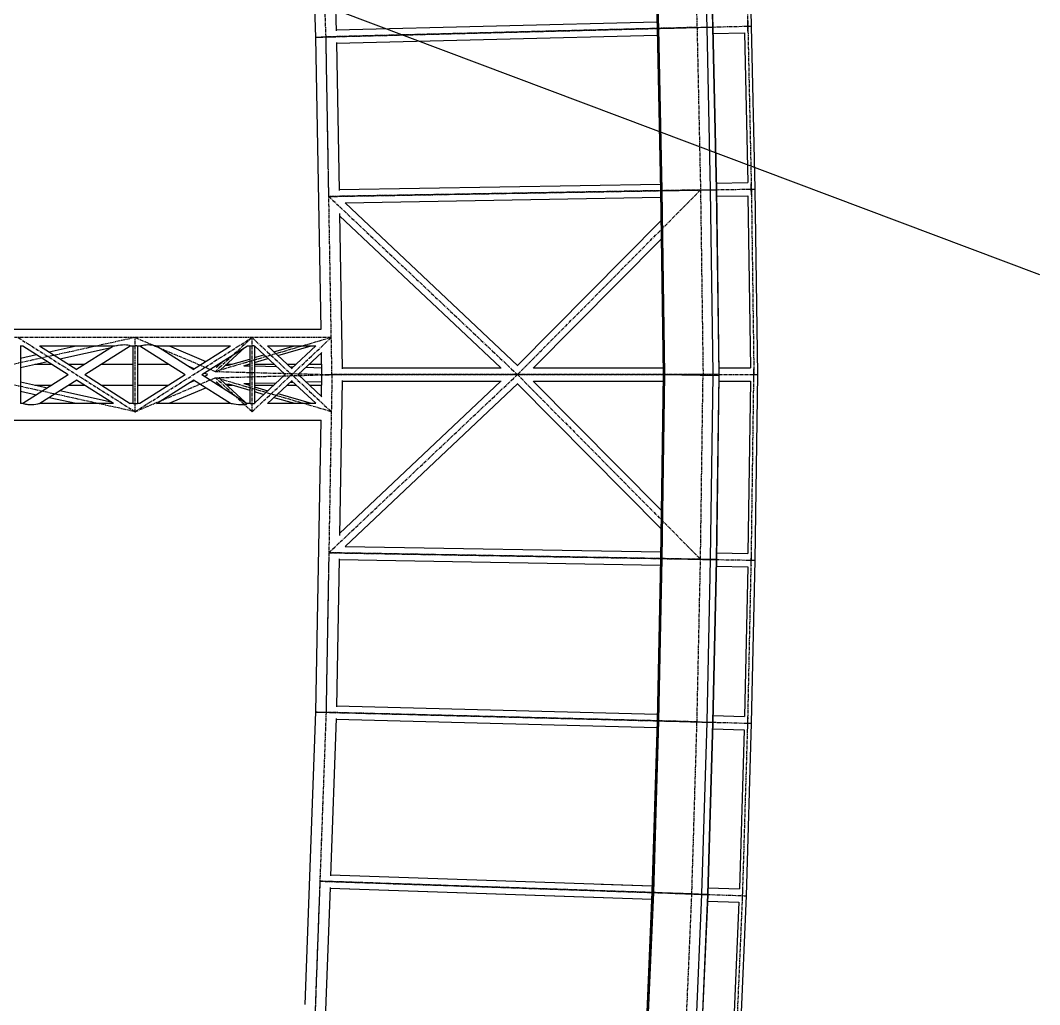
# Model space of a CAD drawing. Header units: millimetres. Extents: x 5143 to 30813, y 232 to 21408.
# Drawn here: x 28337 to 30813, y 9291 to 11680 of the extents above; entities that cross this region are included whole.
import ezdxf

# ---------------------------------------------------------------- set-up
doc = ezdxf.new("R2010")
doc.units = ezdxf.units.MM
doc.header["$LTSCALE"] = 0.25
doc.linetypes.add('CENTER', pattern=[50.8, 31.75, -6.35, 6.35, -6.35])
doc.linetypes.add('XKITLINE00', pattern=[0])
doc.styles.add('ROMANS', font='romans.shx')
doc.dimstyles.new('MD300', dxfattribs={"dimtxt": 2.5, "dimasz": 2.5, "dimexe": 1, "dimexo": 1, "dimgap": 0.5, "dimtad": 1, "dimdec": 1, "dimlfac": 50, "dimrnd": 0.5, "dimdsep": 46, "dimtxsty": 'ROMANS', "dimcen": 1, "dimclrd": 146, "dimclre": 146, "dimclrt": 30, "dimadec": 1, "dimazin": 2, "dimtfac": 1, "dimtdec": 1, "dimtmove": 0, "dimatfit": 1, "dimfxl": 1, "dimtolj": 1, "dimtzin": 0, "dimlwd": -1, "dimlwe": -1, "dimarcsym": 0})

msp = doc.modelspace()

# ---------------------------------------------------------------- linework, layer by layer
at = {"color": 8, "linetype": 'CENTER'}
for p, q in [((29079.2, 11640.3), (29049.3, 12460.3)), ((29079.2, 11640.3), (29049.3, 12460.3)), ((30091.3, 12085.4), (30103.9, 11666.5)), ((29886.8, 11661), (29874.4, 12077.5)), ((29967.9, 12081.2), (29980.4, 11663.4)), ((29079.2, 11640.3), (29064.3, 12050.3)), ((29079.2, 11640.3), (30103.9, 11666.5)), ((29980.4, 11663.4), (29079.2, 11640.3)), ((29980.4, 11663.4), (29988.9, 11268.6)), ((30103.9, 11666.5), (30112.4, 11270.8)), ((29093.6, 10820.3), (29079.2, 11640.3)), ((29093.6, 10820.3), (29079.2, 11640.3)), ((29086, 11252.8), (29079.2, 11640.3)), ((29895.3, 11267), (29886.8, 11661)), ((29086, 11252.8), (30112.4, 11270.8)), ((29988.9, 11268.6), (29086, 11252.8)), ((29544.3, 10820.3), (29988.9, 11268.6)), ((29901.5, 10820.3), (29895.3, 11267)), ((29988.9, 11268.6), (29995.1, 10820.3)), ((30112.4, 11270.8), (30118.6, 10820.3)), ((29093.6, 10820.3), (29086, 11252.8)), ((29086, 11252.8), (29544.3, 10820.3)), ((29092, 10910.3), (27695.3, 10910.3)), ((28615.3, 10910.3), (28239.7, 10827.8)), ((28331.2, 10910.3), (28615.3, 10730.3)), ((28615.3, 10730.3), (28899.5, 10910.3)), ((28615.3, 10910.3), (28810.4, 10827.8)), ((28615.3, 10910.3), (28810.4, 10827.8)), ((28615.3, 10730.3), (28615.3, 10910.3)), ((29092, 10910.3), (28810.4, 10827.8)), ((29092, 10910.3), (28810.4, 10827.8)), ((28899.5, 10910.3), (28810.4, 10827.8)), ((28899.5, 10910.3), (28810.4, 10827.8)), ((28899.5, 10730.3), (29092, 10910.3)), ((28899.5, 10910.3), (29092, 10730.3)), ((28899.5, 10730.3), (28899.5, 10910.3)), ((28810.4, 10827.8), (29092, 10820.3)), ((28810.4, 10812.8), (29092, 10820.3)), ((29093.6, 10820.3), (29079.2, 10000.3)), ((29093.6, 10820.3), (29079.2, 10000.3)), ((29086, 10387.8), (29544.3, 10820.3)), ((29093.6, 10820.3), (29086, 10387.8)), ((29995.1, 10820.3), (29093.6, 10820.3)), ((29093.6, 10820.3), (30118.6, 10820.3)), ((29093.6, 10820.3), (30118.6, 10820.3)), ((29995.1, 10820.3), (29093.6, 10820.3)), ((29544.3, 10820.3), (29988.9, 10371.9)), ((29895.3, 10373.6), (29901.5, 10820.3)), ((29988.9, 10371.9), (29995.1, 10820.3)), ((30112.4, 10369.8), (30118.6, 10820.3)), ((28615.3, 10730.3), (28239.7, 10812.8)), ((28615.3, 10730.3), (28810.4, 10812.8)), ((28615.3, 10730.3), (28810.4, 10812.8)), ((29092, 10730.3), (28810.4, 10812.8)), ((29092, 10730.3), (28810.4, 10812.8)), ((28899.5, 10730.3), (28810.4, 10812.8)), ((28899.5, 10730.3), (28810.4, 10812.8)), ((29086, 10387.8), (29079.2, 10000.3)), ((29988.9, 10371.9), (29086, 10387.8)), ((29086, 10387.8), (30112.4, 10369.8)), ((29886.8, 9979.6), (29895.3, 10373.6)), ((29980.4, 9977.2), (29988.9, 10371.9)), ((30103.9, 9974), (30112.4, 10369.8)), ((29079.2, 10000.3), (29049.3, 9180.3)), ((29079.2, 10000.3), (29049.3, 9180.3)), ((29079.2, 10000.3), (29064.3, 9590.3)), ((29079.2, 10000.3), (30103.9, 9974)), ((29980.4, 9977.2), (29079.2, 10000.2)), ((29874.4, 9563.1), (29886.8, 9979.6)), ((29967.9, 9559.4), (29980.4, 9977.2)), ((30091.3, 9555.1), (30103.9, 9974)), ((29064.3, 9590.3), (29049.3, 9180.3)), ((29967.9, 9559.4), (29064.3, 9590.3)), ((29064.3, 9590.3), (30091.3, 9555.1)), ((29856.1, 9137.4), (29874.4, 9563.1)), ((29949.5, 9132.6), (29967.9, 9559.4)), ((30072.9, 9126.1), (30091.3, 9555.1))]:
    msp.add_line(p, q, dxfattribs=at)
at = {"color": 8, "linetype": 'XKITLINE00'}
for p, q in [((29027.9, 12350), (29053.8, 11639.3)), ((30099.7, 12085.7), (30112.3, 11666.8)), ((29871, 12077.4), (29883.5, 11660.9)), ((29871.1, 12077.4), (29883.6, 11660.9)), ((29874.4, 12077.5), (29886.8, 11661)), ((29991.6, 12081), (30004, 11664.5)), ((30005.9, 12081.4), (30018.4, 11664.9)), ((30006.4, 12081.4), (30018.9, 11664.9)), ((29090.2, 12037), (29104.1, 11655.1)), ((29104, 11657.1), (29883, 11677)), ((29883.5, 11660.9), (30018.9, 11664.9)), ((29883.5, 11660.9), (30018.9, 11663.8)), ((30004.1, 11663.5), (30012.6, 11269.5)), ((30018.4, 11663.8), (30026.9, 11269.8)), ((30018.9, 11663.8), (30027.4, 11269.8)), ((30102.9, 11677.9), (30102.8, 11675.5)), ((30102.9, 11677.6), (30102.8, 11675.2)), ((30102.8, 11675.5), (30102.8, 11672.7)), ((30102.8, 11675.2), (30102.8, 11672.5)), ((30102.8, 11672.7), (30102.8, 11669.7)), ((30102.8, 11672.5), (30102.8, 11669.6)), ((30102.8, 11669.7), (30102.9, 11666.5)), ((30102.8, 11669.6), (30102.9, 11666.5)), ((30103, 11680), (30102.9, 11677.9)), ((30103, 11679.5), (30102.9, 11677.6)), ((30102.9, 11666.5), (30103, 11663.4)), ((30102.9, 11666.5), (30103, 11663.5)), ((30102.9, 11666.5), (30103.9, 11666.5)), ((30102.9, 11666.5), (30103.9, 11666.5)), ((30103, 11680.3), (30103, 11680)), ((30103, 11679.7), (30103, 11679.5)), ((30103, 11663.5), (30103.1, 11660.6)), ((30103, 11663.4), (30103.1, 11660.3)), ((30103.9, 11666.5), (30112.3, 11666.8)), ((30103.9, 11666.5), (30108.1, 11666.6)), ((30104.8, 11666.6), (30104.8, 11666.6)), ((30104.8, 11666.6), (30104.8, 11666.6)), ((30104.9, 11666.6), (30104.9, 11666.6)), ((30104.9, 11666.6), (30104.9, 11666.6)), ((30105.9, 11666.6), (30106, 11666.6)), ((30107.9, 11666.6), (30108.1, 11666.6)), ((30108.1, 11666.6), (30109.8, 11666.7)), ((30109.8, 11666.7), (30111.1, 11666.7)), ((30111.1, 11666.7), (30112.3, 11666.7)), ((30112.3, 11666.7), (30120.8, 11271)), ((29053.8, 11639.8), (29054.1, 11639.8)), ((29053.8, 11639.8), (29066.3, 10930.6)), ((29053.8, 11639.3), (29054.1, 11639.4)), ((29054.1, 11639.8), (29055, 11639.9)), ((29054.1, 11639.4), (29055.1, 11639.4)), ((29055, 11639.9), (29056.6, 11639.9)), ((29055.1, 11639.4), (29056.6, 11639.4)), ((29056.6, 11639.9), (29058.7, 11639.9)), ((29056.6, 11639.4), (29058.7, 11639.5)), ((29058.7, 11639.9), (29061.2, 11640)), ((29058.7, 11639.5), (29061.2, 11639.6)), ((29061.2, 11640), (29064.3, 11640)), ((29061.3, 11639.6), (29064.3, 11639.7)), ((29064.3, 11640), (29067.7, 11640.1)), ((29064.3, 11639.7), (29067.7, 11639.9)), ((29067.7, 11640.1), (29071.4, 11640.1)), ((29067.7, 11639.9), (29071.4, 11640)), ((29071.4, 11640), (29079.2, 11640.3)), ((29071.4, 11640.1), (29075.2, 11640.2)), ((29075.2, 11640.2), (29079.2, 11640.3)), ((29079.2, 11640.3), (29102.6, 11641.1)), ((29079.2, 11640.3), (29102.7, 11640.7)), ((29083.9, 11640.4), (29083.9, 11640.4)), ((29083.9, 11640.4), (29083.9, 11640.4)), ((29084, 11640.5), (29084, 11640.4)), ((29084, 11640.4), (29084, 11640.4)), ((29104.9, 11624.8), (29883.8, 11644.8)), ((29104.9, 11624.8), (29883.8, 11644.8)), ((29883.5, 11660.9), (29892, 11266.9)), ((29883.6, 11660.9), (29892.1, 11266.9)), ((29883.6, 11660.9), (29883.6, 11660.9)), ((29883.6, 11660.9), (29883.6, 11660.9)), ((29886.8, 11661), (29895.3, 11267)), ((30019.2, 11648.2), (30095.8, 11650.2)), ((30095.8, 11650.2), (30103.7, 11286.7)), ((30103.1, 11660.6), (30103.3, 11657.9)), ((30103.1, 11660.3), (30103.3, 11657.6)), ((30103.3, 11657.9), (30103.5, 11655.5)), ((30103.3, 11657.6), (30103.4, 11655.1)), ((30103.4, 11655.1), (30103.6, 11653.1)), ((30103.5, 11655.5), (30103.7, 11653.6)), ((30103.6, 11653.1), (30103.7, 11652.8)), ((30103.7, 11653.6), (30103.7, 11653.4)), ((29104.8, 11626.8), (29111.2, 11267.4)), ((29111.1, 11269.4), (29891.6, 11283.1)), ((29892, 11266.9), (30027.4, 11269.8)), ((29892, 11266.9), (30027.4, 11268.8)), ((29892, 11266.9), (29898.1, 10820.2)), ((29892.1, 11266.9), (29898.2, 10820.3)), ((29892.1, 11266.9), (29892.1, 11266.9)), ((29892.1, 11266.9), (29892.1, 11266.9)), ((29895.3, 11267), (29901.5, 10820.3)), ((30012.6, 11268.6), (30018.7, 10821.9)), ((30027, 11268.8), (30033.1, 10822.1)), ((30027.1, 11285.4), (30103.7, 11286.8)), ((30027.4, 11268.8), (30033.6, 10822.1)), ((30111.5, 11282.2), (30111.4, 11279.7)), ((30111.5, 11281.8), (30111.4, 11279.4)), ((30111.4, 11279.7), (30111.4, 11277)), ((30111.4, 11279.4), (30111.4, 11276.7)), ((30111.4, 11277), (30111.4, 11273.9)), ((30111.4, 11276.7), (30111.4, 11273.8)), ((30111.4, 11273.9), (30111.4, 11270.8)), ((30111.4, 11273.8), (30111.4, 11270.8)), ((30111.4, 11270.8), (30112.4, 11270.8)), ((30111.4, 11270.8), (30111.5, 11267.6)), ((30111.4, 11270.8), (30111.5, 11267.7)), ((30111.4, 11270.8), (30112.4, 11270.8)), ((30111.6, 11284.2), (30111.5, 11282.2)), ((30111.6, 11283.7), (30111.5, 11281.8)), ((30111.5, 11267.7), (30111.6, 11264.8)), ((30111.5, 11267.6), (30111.6, 11264.6)), ((30111.6, 11284.5), (30111.6, 11284.2)), ((30111.7, 11283.9), (30111.6, 11283.7)), ((30112.4, 11270.8), (30120.8, 11271)), ((30112.4, 11270.8), (30114.6, 11270.8)), ((30113.4, 11270.8), (30113.4, 11270.8)), ((30113.4, 11270.8), (30113.4, 11270.8)), ((30113.4, 11270.8), (30113.4, 11270.8)), ((30113.4, 11270.8), (30113.4, 11270.8)), ((30114.6, 11270.8), (30116.6, 11270.8)), ((30116.6, 11270.8), (30118.4, 11270.9)), ((30118.4, 11270.9), (30120.8, 11270.9)), ((30120.8, 11270.9), (30127, 10820.4)), ((29125.9, 11237.3), (29892.2, 11250.8)), ((30027.7, 11253.2), (30104.2, 11254.5)), ((30104.2, 11254.5), (30110, 10836.4)), ((30111.6, 11264.8), (30111.8, 11262.1)), ((30111.6, 11264.6), (30111.7, 11261.8)), ((30111.7, 11261.8), (30111.9, 11259.4)), ((30111.8, 11262.1), (30111.9, 11259.7)), ((30111.9, 11259.7), (30112.1, 11257.8)), ((30111.9, 11259.4), (30112.1, 11257.4)), ((30112.1, 11257.8), (30112.1, 11257.6)), ((30112.1, 11257.4), (30112.1, 11257)), ((29125.6, 11237.7), (29545, 10841.9)), ((29112.1, 11211.3), (29118.8, 10834.5)), ((29112.2, 11205.8), (29503.7, 10836.4)), ((29893, 11194.8), (29544, 10842.8)), ((29893.6, 11149.5), (29582.8, 10836.1)), ((27695.3, 10930.6), (29067.3, 10930.6)), ((28336.6, 10890.2), (28336.9, 10890)), ((28336.9, 10890.1), (28336.9, 10750.4)), ((28336.9, 10890), (28336.9, 10750.4)), ((28336.9, 10890), (28343.1, 10890)), ((28342.8, 10890), (28452.9, 10820.3)), ((28383.5, 10890), (28473.5, 10833)), ((28383.6, 10890), (28563.5, 10890)), ((28406.3, 10875.6), (28471.9, 10890)), ((28432.6, 10859), (28557.1, 10886.3)), ((28432.6, 10858.9), (28557, 10886.3)), ((28473.2, 10833.2), (28562.8, 10889.9)), ((28493.6, 10820.3), (28603.6, 10889.9)), ((28562.8, 10889.9), (28562.9, 10890)), ((28562.8, 10889.9), (28563, 10889.9)), ((28563, 10889.9), (28563.9, 10890)), ((28563.9, 10890), (28565.5, 10890.2)), ((28565.5, 10890.2), (28566.3, 10890.4)), ((28566.3, 10890.4), (28570, 10890.9)), ((28570, 10890.9), (28571.5, 10891.1)), ((28571.5, 10891.1), (28574.6, 10891.7)), ((28574.6, 10891.7), (28579.8, 10892.3)), ((28579.8, 10892.3), (28583.1, 10892.6)), ((28583.1, 10892.6), (28585, 10892.8)), ((28585, 10892.8), (28590.1, 10893.1)), ((28590.1, 10893.1), (28594.4, 10893)), ((28594.4, 10893), (28597.4, 10892.6)), ((28597.4, 10892.6), (28597.8, 10892.6)), ((28597.8, 10892.6), (28600.6, 10892)), ((28600.6, 10892), (28602.4, 10891.3)), ((28602.4, 10891.3), (28602.5, 10891.1)), ((28602.5, 10891.1), (28603.5, 10890.7)), ((28603.5, 10890.7), (28603.6, 10890.2)), ((28603.6, 10890.2), (28603.8, 10890.1)), ((28603.6, 10889.9), (28603.8, 10890.1)), ((28603.6, 10890), (28609.9, 10890)), ((28609.6, 10890), (28609.6, 10750.6)), ((28609.6, 10890), (28609.6, 10750.6)), ((28609.7, 10890), (28609.9, 10889.9)), ((28609.9, 10889.9), (28610.7, 10890)), ((28609.9, 10889.9), (28609.9, 10889.9)), ((28610.7, 10890), (28612, 10890.2)), ((28612, 10890.2), (28613.6, 10890.5)), ((28613.6, 10890.5), (28615.3, 10890.7)), ((28615.3, 10890.7), (28617.1, 10890.8)), ((28617.1, 10890.8), (28618.7, 10890.7)), ((28618.7, 10890.7), (28619.9, 10890.4)), ((28619.9, 10890.4), (28620.5, 10890.2)), ((28620.5, 10890.2), (28620.7, 10890.2)), ((28620.7, 10890.2), (28621, 10890)), ((28621, 10890.1), (28621, 10750.4)), ((28621, 10890), (28627.6, 10890)), ((28621, 10890), (28621, 10750.5)), ((28626.9, 10890), (28736.9, 10820.3)), ((28627, 10890), (28627.4, 10889.9)), ((28627.4, 10889.9), (28628.5, 10890.1)), ((28627.4, 10889.9), (28627.4, 10889.9)), ((28628.5, 10890.1), (28628.9, 10890.2)), ((28628.9, 10890.2), (28630, 10890.7)), ((28630, 10890.7), (28631.9, 10891.1)), ((28631.9, 10891.1), (28632.2, 10891.3)), ((28632.2, 10891.3), (28634.8, 10892)), ((28634.8, 10892), (28638.2, 10892.6)), ((28638.2, 10892.6), (28638.7, 10892.6)), ((28638.7, 10892.6), (28642.1, 10893)), ((28642.1, 10893), (28646.5, 10893.1)), ((28646.5, 10893.1), (28651.3, 10892.8)), ((28651.3, 10892.8), (28653, 10892.6)), ((28653, 10892.6), (28656, 10892.3)), ((28656, 10892.3), (28660.4, 10891.7)), ((28660.4, 10891.7), (28662.9, 10891.1)), ((28662.9, 10891.1), (28664.1, 10890.9)), ((28664.1, 10890.9), (28666.6, 10890.4)), ((28666.6, 10890.4), (28667, 10890.2)), ((28667, 10890.2), (28667.7, 10890)), ((28667.7, 10890), (28758, 10832.9)), ((28667.8, 10890), (28847.3, 10890)), ((28698.4, 10890), (28787.5, 10852.3)), ((28757.4, 10833.2), (28847, 10890)), ((28777.9, 10820.3), (28888.1, 10890.1)), ((28823.1, 10831.9), (28881.6, 10886)), ((28887.9, 10890), (28894, 10890)), ((28893.8, 10890), (28893.8, 10750.6)), ((28893.8, 10890), (28893.8, 10750.6)), ((28893.8, 10890), (28894, 10889.9)), ((28894, 10889.9), (28894.1, 10889.9)), ((28894.1, 10889.9), (28894.9, 10890)), ((28894.9, 10890), (28896.1, 10890.2)), ((28896.1, 10890.2), (28897.7, 10890.5)), ((28897.7, 10890.5), (28899.5, 10890.7)), ((28899.5, 10890.7), (28901.2, 10890.8)), ((28901.2, 10890.8), (28902.8, 10890.7)), ((28902.8, 10890.7), (28904.1, 10890.4)), ((28904.1, 10890.4), (28904.7, 10890.2)), ((28904.7, 10890.2), (28904.9, 10890.2)), ((28904.9, 10890.2), (28905.2, 10890)), ((28905.2, 10890.1), (28905.2, 10750.4)), ((28905.2, 10890), (28979.8, 10820.3)), ((28905.2, 10890), (28905.5, 10890)), ((28905.2, 10890), (28905.2, 10750.5)), ((28936.9, 10890.2), (28996.6, 10834.4)), ((28937.2, 10890), (29054.6, 10890)), ((28952.7, 10875.4), (29002.5, 10890)), ((28962.4, 10866.4), (29043, 10890)), ((28962.4, 10866.4), (29042.9, 10890)), ((28995.7, 10835.2), (29054.3, 10890)), ((29011.7, 10820.3), (29069.2, 10874)), ((29067.3, 10872.2), (29068.2, 10820.3)), ((28336.9, 10860.3), (28376.1, 10868.9)), ((28336.9, 10837.9), (28402.3, 10852.3)), ((28336.9, 10837.9), (28402.3, 10852.3)), ((28372.2, 10845.7), (28412.8, 10845.7)), ((28453.5, 10845.7), (28493, 10845.7)), ((28533.7, 10845.7), (28609.6, 10845.7)), ((28621, 10845.7), (28696.8, 10845.7)), ((28812.5, 10837.4), (28828.9, 10852.6)), ((28813, 10837.9), (28828.7, 10852.5)), ((28818, 10845.7), (28821.3, 10845.7)), ((28838.1, 10845.7), (28851.2, 10845.7)), ((28842.1, 10843), (28893.8, 10858.1)), ((28879.2, 10842), (28893.8, 10846.3)), ((28879.2, 10842), (28893.8, 10846.3)), ((28891.7, 10845.7), (28893.8, 10845.7)), ((28905.2, 10861.5), (28928.4, 10868.3)), ((28905.2, 10849.6), (28938.1, 10859.3)), ((28905.2, 10849.6), (28938.1, 10859.3)), ((28905.2, 10845.7), (28952.6, 10845.7)), ((28984.5, 10845.7), (29007, 10845.7)), ((29038.9, 10845.7), (29067.7, 10845.7)), ((28342.9, 10750.6), (28452.9, 10820.3)), ((28493.6, 10820.3), (28603.7, 10750.5)), ((28626.9, 10750.6), (28736.9, 10820.3)), ((28746.9, 10839.9), (28759.5, 10834.6)), ((28747.3, 10839.6), (28759.4, 10834.5)), ((28777.9, 10820.3), (28888, 10750.5)), ((28783.9, 10824.1), (28789.5, 10821.8)), ((28784, 10824.2), (28791.3, 10821.1)), ((28835.4, 10843.2), (28842.2, 10843)), ((28879.3, 10842), (28893.8, 10841.6)), ((28905.2, 10841.3), (28958.8, 10839.9)), ((28905.2, 10750.6), (28979.8, 10820.3)), ((28991.6, 10839), (28999.6, 10838.8)), ((29011.7, 10820.3), (29069.2, 10766.5)), ((29030.7, 10838), (29067.9, 10837)), ((29068.2, 10820.3), (29067.3, 10768.3)), ((29078.7, 10820.5), (29082.1, 10820.5)), ((29078.7, 10820), (29082.1, 10820.1)), ((29082.1, 10820.5), (29085.7, 10820.4)), ((29082.1, 10820.1), (29085.7, 10820.1)), ((29085.7, 10820.4), (29089.6, 10820.3)), ((29085.7, 10820.1), (29089.6, 10820.2)), ((29089.6, 10820.2), (29117.1, 10820.7)), ((29089.6, 10820.3), (29117.1, 10819.9)), ((29098.3, 10820.4), (29098.3, 10820.2)), ((29098.3, 10820.4), (29098.3, 10820.2)), ((29098.4, 10820.4), (29098.4, 10820.3)), ((29098.4, 10820.3), (29098.4, 10820.2)), ((29118.7, 10836.4), (29504.3, 10836.4)), ((29549.2, 10820.3), (29549.1, 10820.3)), ((29549.1, 10820.3), (29549.2, 10820.2)), ((29549.2, 10820.3), (29549.2, 10820.3)), ((29549.2, 10820.3), (29549.2, 10820.2)), ((29583.1, 10836.4), (29897.9, 10836.4)), ((29898.1, 10820.3), (29892, 10373.6)), ((29898.2, 10820.2), (29892.1, 10373.7)), ((29901.5, 10820.3), (29895.3, 10373.6)), ((29898.1, 10820.3), (29898.2, 10820.3)), ((29898.1, 10820.2), (29898.2, 10820.2)), ((29898.2, 10820.2), (30033.6, 10822.1)), ((29898.2, 10820.3), (29898.2, 10820.2)), ((29898.2, 10820.3), (30033.6, 10818.5)), ((29898.2, 10820.3), (29898.2, 10820.3)), ((30033.4, 10836.4), (30110, 10836.4)), ((30117.7, 10826.4), (30117.6, 10825.5)), ((30117.6, 10825.5), (30117.6, 10824.9)), ((30117.7, 10825.3), (30117.6, 10822.3)), ((30117.6, 10824.9), (30117.6, 10824.4)), ((30117.6, 10824.4), (30117.6, 10823.4)), ((30117.7, 10824.2), (30117.6, 10821.2)), ((30117.6, 10823.4), (30117.6, 10822.4)), ((30117.6, 10822.4), (30117.6, 10821.9)), ((30117.6, 10822.3), (30117.6, 10819.3)), ((30117.6, 10821.9), (30117.6, 10821.3)), ((30117.6, 10821.3), (30117.6, 10820.3)), ((30117.6, 10821.2), (30117.6, 10818.2)), ((30117.6, 10820.3), (30118.6, 10820.3)), ((30117.6, 10820.3), (30117.6, 10819.3)), ((30117.6, 10820.3), (30118.6, 10820.3)), ((30117.8, 10829.6), (30117.7, 10827.1)), ((30117.8, 10829.2), (30117.7, 10828.4)), ((30117.7, 10828.4), (30117.7, 10827.9)), ((30117.8, 10828), (30117.7, 10825.3)), ((30117.7, 10827.9), (30117.7, 10827.4)), ((30117.7, 10827.4), (30117.7, 10826.4)), ((30117.7, 10827.1), (30117.7, 10824.2)), ((30118, 10831.8), (30117.8, 10829.6)), ((30117.9, 10831.6), (30117.8, 10831)), ((30117.8, 10831), (30117.8, 10830.5)), ((30117.9, 10830.5), (30117.8, 10828)), ((30117.8, 10830.5), (30117.8, 10830.1)), ((30117.8, 10830.1), (30117.8, 10829.2)), ((30118, 10832.7), (30117.9, 10832.4)), ((30118, 10832.5), (30117.9, 10830.5)), ((30117.9, 10832.4), (30117.9, 10831.6)), ((30118.1, 10834.1), (30118, 10833.6)), ((30118, 10833.6), (30118, 10833.1)), ((30118, 10833.1), (30118, 10832.7)), ((30118.1, 10833.1), (30118, 10832.5)), ((30118.1, 10833.1), (30118, 10831.8)), ((30118.6, 10820.3), (30127, 10820.4)), ((30118.6, 10820.3), (30127, 10820.2)), ((30119.6, 10820.3), (30119.6, 10820.3)), ((30119.6, 10820.3), (30119.6, 10820.3)), ((30119.6, 10820.3), (30119.6, 10820.3)), ((30119.6, 10820.3), (30119.6, 10820.3)), ((30127, 10820.2), (30120.8, 10369.6)), ((28336.9, 10802.6), (28402.3, 10788.3)), ((28336.9, 10802.6), (28402.3, 10788.2)), ((28383.7, 10750.6), (28473.5, 10807.5)), ((28473.2, 10807.4), (28562.9, 10750.6)), ((28667.6, 10750.4), (28758, 10807.7)), ((28746.9, 10800.7), (28759.5, 10806)), ((28747.3, 10800.9), (28759.4, 10806)), ((28757.4, 10807.3), (28847, 10750.6)), ((28783.9, 10816.4), (28789.5, 10818.8)), ((28784, 10816.4), (28791.3, 10819.4)), ((28812.5, 10803.1), (28828.9, 10788)), ((28813, 10802.6), (28828.7, 10788.1)), ((28823.1, 10808.7), (28881.6, 10754.5)), ((28835.4, 10797.4), (28842.2, 10797.5)), ((28842.1, 10797.6), (28893.8, 10782.4)), ((28879.2, 10798.5), (28893.8, 10794.3)), ((28879.2, 10798.5), (28893.8, 10794.3)), ((28879.3, 10798.5), (28893.8, 10798.9)), ((28905.2, 10799.2), (28958.8, 10800.6)), ((28936.9, 10750.3), (28996.6, 10806.2)), ((28991.6, 10801.5), (28999.6, 10801.7)), ((28995.7, 10805.4), (29054.3, 10750.6)), ((29030.7, 10802.6), (29067.9, 10803.5)), ((29118.8, 10806.1), (29112.1, 10429.3)), ((29112.2, 10434.7), (29503.7, 10804.1)), ((29118.7, 10804.1), (29504.3, 10804.1)), ((29125.6, 10402.9), (29545, 10798.7)), ((29544, 10797.7), (29893, 10445.8)), ((29582.8, 10804.4), (29893.6, 10491)), ((29583.1, 10804.1), (29897.9, 10804.1)), ((30018.7, 10818.7), (30012.6, 10372)), ((30033.1, 10818.5), (30027, 10371.8)), ((30033.6, 10818.5), (30027.4, 10371.8)), ((30033.4, 10804.2), (30110, 10804.2)), ((30110, 10804.2), (30104.2, 10386)), ((30117.6, 10819.3), (30117.6, 10818.7)), ((30117.6, 10819.3), (30117.7, 10816.3)), ((30117.6, 10818.7), (30117.6, 10818.1)), ((30117.6, 10818.2), (30117.7, 10815.3)), ((30117.6, 10818.1), (30117.6, 10817.1)), ((30117.6, 10817.1), (30117.6, 10816.1)), ((30117.6, 10816.1), (30117.6, 10815.6)), ((30117.6, 10815.6), (30117.6, 10815)), ((30117.6, 10815), (30117.7, 10814.1)), ((30117.7, 10816.3), (30117.7, 10813.5)), ((30117.7, 10815.3), (30117.8, 10812.5)), ((30117.7, 10814.1), (30117.7, 10813.2)), ((30117.7, 10813.5), (30117.8, 10810.9)), ((30117.7, 10813.2), (30117.7, 10812.7)), ((30117.7, 10812.7), (30117.7, 10812.2)), ((30117.7, 10812.2), (30117.8, 10811.3)), ((30117.8, 10812.5), (30117.9, 10810.1)), ((30117.8, 10811.3), (30117.8, 10810.5)), ((30117.8, 10810.9), (30118, 10808.7)), ((30117.8, 10810.5), (30117.8, 10810.1)), ((30117.8, 10810.1), (30117.8, 10809.6)), ((30117.8, 10809.6), (30117.9, 10808.9)), ((30117.9, 10810.1), (30118, 10808)), ((30117.9, 10808.9), (30117.9, 10808.2)), ((30117.9, 10808.2), (30118, 10807.8)), ((30118, 10808.7), (30118.1, 10807.4)), ((30118, 10808), (30118.1, 10807.4)), ((30118, 10807.8), (30118, 10807.4)), ((30118, 10807.4), (30118, 10806.9)), ((30118, 10806.9), (30118.1, 10806.5)), ((28336.9, 10780.2), (28376.1, 10771.6)), ((28372.2, 10794.9), (28412.8, 10794.9)), ((28432.6, 10781.6), (28557, 10754.3)), ((28432.6, 10781.6), (28557.1, 10754.2)), ((28453.5, 10794.9), (28493, 10794.9)), ((28533.7, 10794.9), (28609.6, 10794.9)), ((28621, 10794.9), (28696.8, 10794.9)), ((28698.4, 10750.6), (28787.5, 10788.3)), ((28818, 10794.9), (28821.3, 10794.9)), ((28838.1, 10794.9), (28851.2, 10794.9)), ((28891.7, 10794.9), (28893.8, 10794.9)), ((28905.2, 10794.9), (28952.6, 10794.9)), ((28905.2, 10790.9), (28938.1, 10781.3)), ((28905.2, 10790.9), (28938.1, 10781.3)), ((28905.2, 10779.1), (28928.4, 10772.3)), ((28962.4, 10774.2), (29042.9, 10750.6)), ((28962.4, 10774.2), (29043, 10750.6)), ((28984.5, 10794.9), (29007, 10794.9)), ((29038.9, 10794.9), (29067.7, 10794.9)), ((28336.9, 10750.6), (28343.5, 10750.6)), ((28342.9, 10750.6), (28343.2, 10750.7)), ((28342.9, 10750.6), (28342.9, 10750.6)), ((28343.2, 10750.7), (28343.6, 10750.5)), ((28343.6, 10750.5), (28344.8, 10750.4)), ((28344.8, 10750.4), (28345, 10750.2)), ((28345, 10750.2), (28346.9, 10749.6)), ((28346.9, 10749.6), (28347.8, 10749.4)), ((28347.8, 10749.4), (28349.3, 10748.9)), ((28349.3, 10748.9), (28352.3, 10748.2)), ((28352.3, 10748.2), (28354.8, 10747.9)), ((28354.8, 10747.9), (28355.9, 10747.7)), ((28355.9, 10747.7), (28360.1, 10747.4)), ((28360.1, 10747.4), (28364.7, 10747.5)), ((28364.7, 10747.5), (28369, 10747.9)), ((28369, 10747.9), (28369.6, 10748)), ((28369.6, 10748), (28374.1, 10748.5)), ((28374.1, 10748.5), (28378.3, 10749.3)), ((28378.3, 10749.3), (28378.8, 10749.4)), ((28378.8, 10749.4), (28381.3, 10749.9)), ((28381.3, 10749.9), (28382.9, 10750.4)), ((28382.9, 10750.4), (28383.2, 10750.4)), ((28383.2, 10750.4), (28383.7, 10750.6)), ((28383.6, 10750.6), (28563.1, 10750.6)), ((28406.3, 10765), (28471.9, 10750.6)), ((28603.7, 10750.6), (28609.9, 10750.6)), ((28609.7, 10750.6), (28609.9, 10750.7)), ((28609.9, 10750.7), (28609.9, 10750.7)), ((28609.9, 10750.7), (28610.7, 10750.5)), ((28610.7, 10750.5), (28612, 10750.4)), ((28612, 10750.4), (28613.6, 10750)), ((28613.6, 10750), (28615.3, 10749.8)), ((28615.3, 10749.8), (28617.1, 10749.8)), ((28617.1, 10749.8), (28618.7, 10749.9)), ((28618.7, 10749.9), (28619.9, 10750.1)), ((28619.9, 10750.1), (28620.5, 10750.4)), ((28620.5, 10750.4), (28620.7, 10750.4)), ((28620.7, 10750.4), (28621, 10750.5)), ((28621, 10750.6), (28627.2, 10750.6)), ((28667.8, 10750.6), (28847.7, 10750.6)), ((28847.1, 10750.7), (28847.1, 10750.6)), ((28847.1, 10750.7), (28847.3, 10750.6)), ((28847.3, 10750.6), (28849, 10750.4)), ((28849, 10750.4), (28849.6, 10750.4)), ((28849.6, 10750.4), (28852.2, 10749.9)), ((28852.2, 10749.9), (28855.6, 10749.4)), ((28855.6, 10749.4), (28856.3, 10749.3)), ((28856.3, 10749.3), (28861.3, 10748.5)), ((28861.3, 10748.5), (28866.5, 10748)), ((28866.5, 10748), (28867.1, 10747.9)), ((28867.1, 10747.9), (28871.7, 10747.5)), ((28871.7, 10747.5), (28876.5, 10747.4)), ((28876.5, 10747.4), (28880.4, 10747.7)), ((28880.4, 10747.7), (28881.4, 10747.9)), ((28881.4, 10747.9), (28883.5, 10748.2)), ((28883.5, 10748.2), (28885.8, 10748.9)), ((28885.8, 10748.9), (28886.5, 10749.4)), ((28886.5, 10749.4), (28887.2, 10749.6)), ((28887.2, 10749.6), (28887.9, 10750.2)), ((28887.8, 10750.4), (28888, 10750.5)), ((28887.8, 10750.4), (28887.9, 10750.2)), ((28887.9, 10750.6), (28894, 10750.6)), ((28893.8, 10750.6), (28894, 10750.7)), ((28894, 10750.7), (28894.1, 10750.7)), ((28894.1, 10750.7), (28894.9, 10750.5)), ((28894.9, 10750.5), (28896.1, 10750.4)), ((28896.1, 10750.4), (28897.7, 10750)), ((28897.7, 10750), (28899.5, 10749.8)), ((28899.5, 10749.8), (28901.2, 10749.8)), ((28901.2, 10749.8), (28902.8, 10749.9)), ((28902.8, 10749.9), (28904.1, 10750.1)), ((28904.1, 10750.1), (28904.7, 10750.4)), ((28904.7, 10750.4), (28904.9, 10750.4)), ((28904.9, 10750.4), (28905.2, 10750.5)), ((28905.2, 10750.6), (28905.5, 10750.6)), ((28937.2, 10750.6), (29054.6, 10750.6)), ((28952.7, 10765.1), (29002.5, 10750.6)), ((27695.3, 10710), (29067.3, 10710)), ((29066.3, 10710), (29053.8, 10000.7)), ((29125.9, 10403.2), (29892.2, 10389.8)), ((30027.7, 10387.4), (30104.2, 10386.1)), ((30111.6, 10376), (30111.5, 10372.9)), ((30111.6, 10375.7), (30111.5, 10372.8)), ((30111.7, 10378.7), (30111.6, 10376)), ((30111.8, 10378.4), (30111.6, 10375.7)), ((30111.9, 10381.2), (30111.7, 10378.7)), ((30111.9, 10380.8), (30111.8, 10378.4)), ((30112.1, 10383.2), (30111.9, 10381.2)), ((30112.1, 10382.7), (30111.9, 10380.8)), ((30112.1, 10383.5), (30112.1, 10383.2)), ((30112.1, 10382.9), (30112.1, 10382.7)), ((29111.2, 10373.2), (29104.8, 10013.8)), ((29111.1, 10371.2), (29891.6, 10357.5)), ((29892, 10373.7), (29883.5, 9979.7)), ((29892.1, 10373.6), (29883.6, 9979.7)), ((29895.3, 10373.6), (29886.8, 9979.6)), ((29892, 10373.7), (30027.4, 10370.7)), ((29892, 10373.6), (30027.4, 10371.8)), ((29892.1, 10373.7), (29892.1, 10373.6)), ((29892.1, 10373.6), (29892.1, 10373.6)), ((30012.6, 10371.1), (30004.1, 9977.1)), ((30026.9, 10370.8), (30018.4, 9976.7)), ((30027.4, 10370.7), (30018.9, 9976.7)), ((30027.1, 10355.1), (30103.7, 10353.8)), ((30103.7, 10353.8), (30095.8, 9990.3)), ((30111.5, 10372.9), (30111.4, 10369.8)), ((30111.5, 10372.8), (30111.4, 10369.8)), ((30111.4, 10369.8), (30111.4, 10366.6)), ((30111.4, 10369.8), (30111.4, 10366.7)), ((30111.4, 10369.8), (30120.8, 10369.6)), ((30111.4, 10369.8), (30116.6, 10369.7)), ((30111.4, 10366.7), (30111.4, 10363.8)), ((30111.4, 10366.6), (30111.4, 10363.6)), ((30111.4, 10363.8), (30111.4, 10361.1)), ((30111.4, 10363.6), (30111.4, 10360.8)), ((30111.4, 10361.1), (30111.5, 10358.7)), ((30111.4, 10360.8), (30111.5, 10358.4)), ((30111.5, 10358.7), (30111.6, 10356.8)), ((30111.5, 10358.4), (30111.6, 10356.3)), ((30111.6, 10356.8), (30111.7, 10356.6)), ((30111.6, 10356.3), (30111.6, 10356)), ((30120.8, 10369.6), (30112.3, 9973.8)), ((30113.4, 10369.7), (30113.4, 10369.7)), ((30113.4, 10369.7), (30113.4, 10369.7)), ((30113.4, 10369.7), (30113.4, 10369.7)), ((30113.4, 10369.7), (30113.4, 10369.7)), ((30116.4, 10369.7), (30118.4, 10369.7)), ((30118.1, 10369.7), (30118.4, 10369.7)), ((30118.4, 10369.7), (30120.5, 10369.6)), ((30120.5, 10369.6), (30120.8, 10369.6)), ((29104.9, 10015.8), (29883.8, 9995.8)), ((29104.9, 10015.7), (29883.8, 9995.8)), ((29053.8, 10001.2), (29027.9, 9290.6)), ((29053.8, 10001.2), (29054.1, 10001.2)), ((29053.8, 10000.7), (29054.1, 10000.7)), ((29054.1, 10001.2), (29055.1, 10001.2)), ((29054.1, 10000.7), (29055, 10000.7)), ((29055, 10000.7), (29056.6, 10000.7)), ((29055.1, 10001.2), (29056.6, 10001.1)), ((29056.6, 10001.1), (29058.7, 10001)), ((29056.6, 10000.7), (29058.7, 10000.6)), ((29058.7, 10001), (29061.2, 10000.9)), ((29058.7, 10000.6), (29061.2, 10000.6)), ((29061.2, 10000.6), (29064.3, 10000.5)), ((29061.3, 10000.9), (29064.3, 10000.8)), ((29064.3, 10000.8), (29067.7, 10000.7)), ((29064.3, 10000.5), (29067.7, 10000.5)), ((29067.7, 10000.7), (29071.4, 10000.6)), ((29067.7, 10000.5), (29071.4, 10000.4)), ((29071.4, 10000.6), (29079.2, 10000.3)), ((29071.4, 10000.4), (29075.2, 10000.3)), ((29075.2, 10000.3), (29079.2, 10000.3)), ((29079.2, 10000.3), (29102.6, 9999.4)), ((29079.2, 10000.3), (29102.7, 9999.9)), ((29083.9, 10000.2), (29083.9, 10000.1)), ((29083.9, 10000.1), (29083.9, 10000.1)), ((29084, 10000.2), (29084, 10000.1)), ((29084, 10000.1), (29084, 10000.1)), ((29104.1, 9985.4), (29090.2, 9603.6)), ((29104, 9983.4), (29883, 9963.5)), ((29883.5, 9979.7), (29871, 9563.2)), ((29883.6, 9979.7), (29871.1, 9563.2)), ((29886.8, 9979.6), (29874.4, 9563.1)), ((29883.5, 9979.7), (30018.9, 9975.6)), ((29883.5, 9979.7), (30018.9, 9976.7)), ((29883.6, 9979.7), (29883.6, 9979.7)), ((29883.6, 9979.7), (29883.6, 9979.7)), ((30019.2, 9992.3), (30095.8, 9990.4)), ((30103.1, 9980.2), (30103, 9977.2)), ((30103.1, 9980), (30103, 9977.1)), ((30103.3, 9983), (30103.1, 9980.2)), ((30103.3, 9982.7), (30103.1, 9980)), ((30103.4, 9985.4), (30103.3, 9983)), ((30103.5, 9985), (30103.3, 9982.7)), ((30103.6, 9987.4), (30103.4, 9985.4)), ((30103.7, 9987), (30103.5, 9985)), ((30103.7, 9987.8), (30103.6, 9987.4)), ((30103.7, 9987.1), (30103.7, 9987)), ((30004, 9976.1), (29991.6, 9559.5)), ((30018.4, 9975.7), (30005.9, 9559.1)), ((30018.9, 9975.6), (30006.4, 9559.1)), ((30018.4, 9960), (30095, 9958.1)), ((30095, 9958.1), (30083.4, 9571.5)), ((30112.3, 9973.7), (30099.7, 9554.9)), ((30102.9, 9974), (30102.8, 9970.9)), ((30102.9, 9974), (30102.8, 9971)), ((30102.8, 9971), (30102.8, 9968.1)), ((30102.8, 9970.9), (30102.8, 9967.8)), ((30102.8, 9968.1), (30102.8, 9965.4)), ((30102.8, 9967.8), (30102.8, 9965.1)), ((30102.8, 9965.4), (30102.9, 9963)), ((30102.8, 9965.1), (30102.9, 9962.6)), ((30103, 9977.2), (30102.9, 9974)), ((30103, 9977.1), (30102.9, 9974)), ((30102.9, 9974), (30112.3, 9973.7)), ((30102.9, 9974), (30111.1, 9973.8)), ((30102.9, 9963), (30103, 9961)), ((30102.9, 9962.6), (30103, 9960.6)), ((30103, 9961), (30103, 9960.9)), ((30103, 9960.6), (30103, 9960.3)), ((30104.8, 9974), (30104.8, 9974)), ((30104.8, 9974), (30104.8, 9974)), ((30104.9, 9974), (30104.9, 9974)), ((30104.9, 9974), (30104.9, 9974)), ((30105.9, 9974), (30106, 9974)), ((30107.9, 9973.9), (30108.1, 9973.9)), ((30110.8, 9973.9), (30112, 9973.8)), ((30111.6, 9973.8), (30111.9, 9973.8)), ((30112, 9973.8), (30112.3, 9973.8)), ((29090.2, 9605.6), (29871.5, 9578.8)), ((29747.7, 9583.1), (29871.5, 9578.8)), ((29089.1, 9575.3), (29075.2, 9193.1)), ((29089, 9573.3), (29870.3, 9546.5)), ((29089, 9573.3), (29753.4, 9550.5)), ((29871, 9563.2), (29852.7, 9137.6)), ((29871.1, 9563.2), (29852.8, 9137.6)), ((29874.4, 9563.1), (29856.1, 9137.4)), ((29871, 9563.2), (30006.4, 9557.4)), ((29871, 9563.2), (30006.4, 9559.1)), ((29871.1, 9563.2), (29871.1, 9563.2)), ((29871.1, 9563.2), (29871.1, 9563.2)), ((29991.5, 9558), (29973.2, 9132.4)), ((30005.9, 9557.4), (29987.6, 9131.7)), ((30006.4, 9557.4), (29988, 9131.7)), ((30006.9, 9574.2), (30083.4, 9571.6)), ((30090.4, 9558.3), (30090.3, 9555.2)), ((30090.6, 9561.4), (30090.4, 9558.3)), ((30090.5, 9558.2), (30090.4, 9555.2)), ((30090.6, 9561.1), (30090.5, 9558.2)), ((30090.8, 9564.1), (30090.6, 9561.4)), ((30090.8, 9563.8), (30090.6, 9561.1)), ((30091, 9566.6), (30090.8, 9564.1)), ((30091, 9566.2), (30090.8, 9563.8)), ((30091.2, 9568.6), (30091, 9566.6)), ((30091.2, 9568.1), (30091, 9566.2)), ((30091.3, 9568.9), (30091.2, 9568.6)), ((30091.3, 9568.3), (30091.2, 9568.1)), ((30005.7, 9541.9), (30082.2, 9539.3)), ((30082.2, 9539.3), (30065.2, 9142.6)), ((30099.7, 9554.8), (30081.3, 9125.7)), ((30090.3, 9555.2), (30090.2, 9552)), ((30090.3, 9552.1), (30090.2, 9549.2)), ((30090.2, 9552), (30090.2, 9549)), ((30090.2, 9549.2), (30090.2, 9546.5)), ((30090.2, 9549), (30090.2, 9546.2)), ((30090.2, 9546.5), (30090.3, 9544.1)), ((30090.2, 9546.2), (30090.2, 9543.8)), ((30090.2, 9543.8), (30090.3, 9541.7)), ((30090.4, 9555.2), (30090.3, 9552.1)), ((30090.3, 9544.1), (30090.3, 9542.2)), ((30090.3, 9542.2), (30090.4, 9542)), ((30090.3, 9541.7), (30090.3, 9541.4)), ((30090.4, 9555.2), (30099.7, 9554.8)), ((30090.4, 9555.2), (30095.5, 9555)), ((30092.3, 9555.1), (30092.3, 9555.1)), ((30092.3, 9555.1), (30092.3, 9555.1)), ((30092.3, 9555.1), (30092.3, 9555.1)), ((30092.3, 9555.1), (30092.3, 9555.1)), ((30093.4, 9555.1), (30093.5, 9555.1)), ((30095.3, 9555), (30097.3, 9555)), ((30095.3, 9555), (30095.5, 9555)), ((30097, 9555), (30098.6, 9554.9)), ((30097, 9555), (30097.3, 9555)), ((30098.3, 9554.9), (30099.4, 9554.9)), ((30098.3, 9554.9), (30098.6, 9554.9)), ((30099.1, 9554.9), (30099.3, 9554.9)), ((30099.4, 9554.9), (30099.7, 9554.9))]:
    msp.add_line(p, q, dxfattribs=at)
for centre in [(29980.4, 11663.4), (29980.4, 11663.4), (29980.4, 11663.4), (30103.9, 11666.5), (30103.9, 11666.5), (30103.9, 11666.5), (29079.2, 11640.3), (29079.2, 11640.3), (29079.2, 11640.3), (29079.2, 11640.3), (29079.2, 11640.3), (29079.2, 11640.3), (29079.2, 11640.3), (29079.2, 11640.3), (29079.2, 11640.3), (29079.2, 11640.3), (29886.8, 11661), (29886.8, 11661), (29895.3, 11267), (29895.3, 11267), (29988.9, 11268.6), (29988.9, 11268.6), (29988.9, 11268.6), (29988.9, 11268.6), (30112.4, 11270.8), (30112.4, 11270.8), (30112.4, 11270.8), (29086, 11252.8), (29086, 11252.8), (29086, 11252.8), (29086, 11252.8), (29086, 11252.8), (29086, 11252.8), (28615.3, 10910.3), (28615.3, 10910.3), (28615.3, 10910.3), (28615.3, 10910.3), (28899.5, 10910.3), (28899.5, 10910.3), (28899.5, 10910.3), (28899.5, 10910.3), (28899.5, 10910.3), (29092, 10910.3), (29092, 10910.3), (29092, 10910.3), (29092, 10910.3), (29092.8, 10865.3), (28810.4, 10827.8), (28810.4, 10827.8), (28810.4, 10827.8), (28810.4, 10827.8), (28810.4, 10827.8), (28810.4, 10827.8), (28810.4, 10827.8), (29092, 10820.3), (29092, 10820.3), (29093.6, 10820.3), (29093.6, 10820.3), (29093.6, 10820.3), (29093.6, 10820.3), (29093.6, 10820.3), (29093.6, 10820.3), (29093.6, 10820.3), (29093.6, 10820.3), (29093.6, 10820.3), (29093.6, 10820.3), (29093.6, 10820.3), (29093.6, 10820.3), (29544.3, 10820.3), (29544.3, 10820.3), (29544.3, 10820.3), (29544.3, 10820.3), (29901.5, 10820.3), (29901.5, 10820.3), (29995.1, 10820.3), (29995.1, 10820.3), (29995.1, 10820.3), (29995.1, 10820.3), (30118.6, 10820.3), (30118.6, 10820.3), (30118.6, 10820.3), (30118.6, 10820.3), (28810.4, 10812.8), (28810.4, 10812.8), (28810.4, 10812.8), (28810.4, 10812.8), (28810.4, 10812.8), (28810.4, 10812.8), (28810.4, 10812.8), (29092.8, 10775.3), (28615.3, 10730.3), (28615.3, 10730.3), (28615.3, 10730.3), (28615.3, 10730.3), (28615.3, 10730.3), (28615.3, 10730.3), (28899.5, 10730.3), (28899.5, 10730.3), (28899.5, 10730.3), (28899.5, 10730.3), (29092, 10730.3), (29092, 10730.3), (29092, 10730.3), (29086, 10387.8), (29086, 10387.8), (29086, 10387.8), (29086, 10387.8), (29086, 10387.8), (29086, 10387.8), (29895.3, 10373.6), (29895.3, 10373.6), (29988.9, 10371.9), (29988.9, 10371.9), (29988.9, 10371.9), (29988.9, 10371.9), (30112.4, 10369.8), (30112.4, 10369.8), (30112.4, 10369.8), (29079.2, 10000.2), (29079.2, 10000.3), (29079.2, 10000.3), (29079.2, 10000.3), (29079.2, 10000.3), (29079.2, 10000.3), (29079.2, 10000.3), (29079.2, 10000.3), (29079.2, 10000.3), (29079.2, 10000.3), (29886.8, 9979.6), (29886.8, 9979.6), (29980.4, 9977.2), (29980.4, 9977.2), (29980.4, 9977.2), (30103.9, 9974), (30103.9, 9974), (30103.9, 9974), (29064.3, 9590.3), (29064.3, 9590.3), (29064.3, 9590.3), (29064.3, 9590.3), (29064.3, 9590.3), (29874.4, 9563.1), (29874.4, 9563.1), (29967.9, 9559.4), (29967.9, 9559.4), (29967.9, 9559.4), (30091.3, 9555.1), (30091.3, 9555.1), (30091.3, 9555.1)]:
    msp.add_circle(centre, 0.05, dxfattribs=at)

# ---------------------------------------------------------------- leaders
msp.add_leader([(26341.2, 12745.4), (30812.7, 11063.6)], dimstyle='MD300', override={"dimgap": 0.5, "dimtad": 0})

doc.saveas('drawing.dxf')
